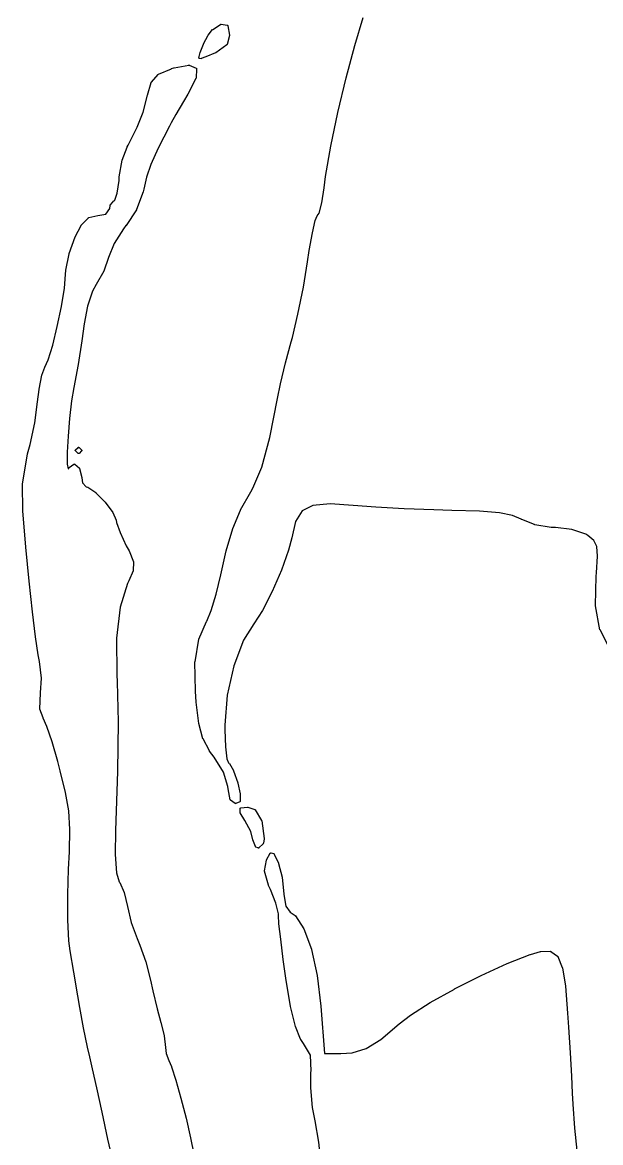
# Model space of a CAD drawing. Extents: x 42 to 258, y -102 to -28.
# Drawn here: x 100.46 to 104.18, y -57.24 to -50.03 of the extents above; entities that cross this region are included whole.
import ezdxf

# ---------------------------------------------------------------- set-up
doc = ezdxf.new("R2010")
doc.units = 0
doc.header["$MEASUREMENT"] = 0
doc.layers.add('BLACK', color=7, linetype='CONTINUOUS')

msp = doc.modelspace()

# ---------------------------------------------------------------- linework, layer by layer
at = {"layer": 'Black'}
for p, q in [((101.687, -50.0735), (101.737, -50.0408)), ((101.737, -50.0408), (101.738, -50.0404)), ((101.737, -50.0408), (101.737, -50.0408)), ((101.737, -50.0408), (101.737, -50.0408)), ((101.738, -50.0404), (101.739, -50.0401)), ((101.739, -50.0401), (101.739, -50.0401)), ((101.739, -50.0401), (101.739, -50.0401)), ((101.739, -50.0401), (101.74, -50.0401)), ((101.74, -50.0401), (101.741, -50.04)), ((101.741, -50.04), (101.741, -50.04)), ((101.741, -50.04), (101.779, -50.0453)), ((101.741, -50.04), (101.741, -50.04)), ((101.779, -50.0453), (101.78, -50.0455)), ((101.78, -50.0455), (101.78, -50.0455)), ((101.78, -50.0455), (101.781, -50.0457)), ((101.781, -50.0457), (101.781, -50.0458)), ((101.781, -50.0458), (101.781, -50.0461)), ((101.781, -50.0461), (101.782, -50.0464)), ((101.782, -50.0464), (101.782, -50.0467)), ((101.782, -50.0467), (101.782, -50.0469)), ((101.782, -50.0469), (101.783, -50.0473)), ((101.783, -50.0473), (101.783, -50.0477)), ((101.783, -50.0477), (101.783, -50.048)), ((101.783, -50.048), (101.783, -50.0484)), ((101.783, -50.0484), (101.783, -50.0488)), ((101.783, -50.0488), (101.784, -50.0493)), ((101.784, -50.0493), (101.795, -50.1103)), ((102.601, -50.1762), (102.656, -49.996)), ((101.628, -50.1668), (101.657, -50.1111)), ((101.657, -50.1111), (101.658, -50.1108)), ((101.658, -50.1104), (101.686, -50.0746)), ((101.658, -50.1108), (101.658, -50.1104)), ((101.686, -50.0741), (101.687, -50.0735)), ((101.686, -50.0746), (101.686, -50.0741)), ((101.795, -50.1126), (101.779, -50.1704)), ((101.795, -50.1103), (101.795, -50.1106)), ((101.795, -50.1106), (101.795, -50.1109)), ((101.795, -50.1109), (101.795, -50.1115)), ((101.795, -50.1115), (101.795, -50.112)), ((101.795, -50.112), (101.795, -50.1123)), ((101.795, -50.1123), (101.795, -50.1126)), ((101.605, -50.2218), (101.627, -50.1672)), ((101.627, -50.1672), (101.628, -50.167)), ((101.628, -50.167), (101.628, -50.1668)), ((101.777, -50.1731), (101.706, -50.2231)), ((101.778, -50.172), (101.777, -50.1726)), ((101.777, -50.1726), (101.777, -50.1731)), ((101.779, -50.1704), (101.778, -50.1711)), ((101.778, -50.1711), (101.778, -50.1719)), ((101.778, -50.1719), (101.778, -50.172)), ((101.778, -50.172), (101.778, -50.172)), ((102.545, -50.3857), (102.601, -50.1763)), ((102.601, -50.1763), (102.601, -50.1762)), ((102.601, -50.1763), (102.601, -50.1763)), ((101.598, -50.2555), (101.605, -50.2228)), ((101.598, -50.2563), (101.598, -50.2555)), ((101.598, -50.2571), (101.598, -50.2563)), ((101.598, -50.2572), (101.598, -50.2571)), ((101.598, -50.2573), (101.598, -50.2572)), ((101.598, -50.258), (101.598, -50.2573)), ((101.599, -50.2588), (101.598, -50.258)), ((101.599, -50.2589), (101.599, -50.2588)), ((101.599, -50.2588), (101.599, -50.2588)), ((101.599, -50.2595), (101.599, -50.2589)), ((101.6, -50.2602), (101.599, -50.2595)), ((101.6, -50.2603), (101.6, -50.2602)), ((101.6, -50.2602), (101.6, -50.2602)), ((101.6, -50.2607), (101.6, -50.2603)), ((101.601, -50.2611), (101.6, -50.2607)), ((101.601, -50.2612), (101.601, -50.2611)), ((101.601, -50.2611), (101.601, -50.2611)), ((101.602, -50.2613), (101.601, -50.2612)), ((101.603, -50.2615), (101.602, -50.2613)), ((101.611, -50.2619), (101.603, -50.2615)), ((101.605, -50.2223), (101.605, -50.2218)), ((101.605, -50.2228), (101.605, -50.2223)), ((101.612, -50.2617), (101.611, -50.2619)), ((101.611, -50.2619), (101.611, -50.2618)), ((101.611, -50.2618), (101.611, -50.2619)), ((101.613, -50.2615), (101.612, -50.2616)), ((101.612, -50.2616), (101.612, -50.2617)), ((101.642, -50.2488), (101.613, -50.2615)), ((101.613, -50.2615), (101.613, -50.2615)), ((101.705, -50.2236), (101.642, -50.2488)), ((101.706, -50.2233), (101.705, -50.2236)), ((101.706, -50.2231), (101.706, -50.2233)), ((101.337, -50.3617), (101.421, -50.3262)), ((101.421, -50.326), (101.437, -50.321)), ((101.421, -50.3261), (101.421, -50.326)), ((101.421, -50.3262), (101.421, -50.3261)), ((101.437, -50.321), (101.438, -50.3209)), ((101.437, -50.321), (101.437, -50.321)), ((101.438, -50.3209), (101.532, -50.3025)), ((101.532, -50.3025), (101.533, -50.3025)), ((101.533, -50.3025), (101.533, -50.3024)), ((101.533, -50.3024), (101.534, -50.3025)), ((101.534, -50.3025), (101.534, -50.3025)), ((101.534, -50.3025), (101.534, -50.3027)), ((101.534, -50.3027), (101.535, -50.3028)), ((101.535, -50.3028), (101.58, -50.3223)), ((101.583, -50.3272), (101.579, -50.3865)), ((101.58, -50.3223), (101.58, -50.3226)), ((101.58, -50.3226), (101.58, -50.3227)), ((101.58, -50.3227), (101.581, -50.323)), ((101.581, -50.323), (101.581, -50.3233)), ((101.581, -50.3233), (101.581, -50.3236)), ((101.581, -50.3236), (101.582, -50.3239)), ((101.582, -50.3239), (101.582, -50.3243)), ((101.582, -50.3243), (101.582, -50.3247)), ((101.582, -50.3247), (101.582, -50.3251)), ((101.582, -50.3251), (101.582, -50.3255)), ((101.582, -50.3255), (101.582, -50.3259)), ((101.582, -50.3259), (101.583, -50.3263)), ((101.583, -50.3263), (101.583, -50.3268)), ((101.583, -50.3268), (101.583, -50.3272)), ((101.266, -50.497), (101.291, -50.4153)), ((101.291, -50.4138), (101.292, -50.4136)), ((101.291, -50.4144), (101.291, -50.4138)), ((101.291, -50.4149), (101.291, -50.4144)), ((101.291, -50.4151), (101.291, -50.4149)), ((101.291, -50.4153), (101.291, -50.4151)), ((101.292, -50.4135), (101.335, -50.3631)), ((101.292, -50.4136), (101.292, -50.4135)), ((101.335, -50.3629), (101.336, -50.3627)), ((101.335, -50.3631), (101.335, -50.3629)), ((101.336, -50.3624), (101.337, -50.362)), ((101.336, -50.3627), (101.336, -50.3624)), ((101.337, -50.3619), (101.337, -50.3617)), ((101.337, -50.362), (101.337, -50.3619)), ((101.578, -50.3885), (101.527, -50.4895)), ((101.579, -50.3868), (101.578, -50.3875)), ((101.578, -50.3875), (101.578, -50.3882)), ((101.578, -50.3882), (101.578, -50.3883)), ((101.578, -50.3883), (101.578, -50.3885)), ((101.579, -50.3865), (101.579, -50.3867)), ((101.579, -50.3867), (101.579, -50.3868)), ((102.492, -50.6074), (102.545, -50.3858)), ((102.545, -50.3858), (102.545, -50.3857)), ((102.545, -50.3857), (102.545, -50.3857)), ((101.239, -50.606), (101.266, -50.4972)), ((101.266, -50.4971), (101.266, -50.497)), ((101.266, -50.4972), (101.266, -50.4971)), ((101.527, -50.4899), (101.498, -50.5374)), ((101.527, -50.4895), (101.527, -50.4897)), ((101.527, -50.4897), (101.527, -50.4899)), ((101.498, -50.5374), (101.448, -50.6213)), ((101.498, -50.5374), (101.498, -50.5374)), ((101.201, -50.7028), (101.239, -50.606)), ((101.448, -50.6213), (101.418, -50.6754)), ((102.447, -50.8247), (102.492, -50.6076)), ((102.492, -50.6075), (102.492, -50.6074)), ((102.492, -50.6076), (102.492, -50.6075)), ((101.142, -50.819), (101.201, -50.7028)), ((101.408, -50.6953), (101.335, -50.8375)), ((101.418, -50.6754), (101.408, -50.6953)), ((101.104, -50.9152), (101.135, -50.8308)), ((101.135, -50.8301), (101.142, -50.819)), ((101.135, -50.8305), (101.135, -50.8301)), ((101.135, -50.8308), (101.135, -50.8305)), ((101.335, -50.8375), (101.288, -50.9422)), ((102.413, -51.0208), (102.447, -50.8249)), ((102.447, -50.8248), (102.447, -50.8247)), ((102.447, -50.8249), (102.447, -50.8248)), ((101.084, -51.0229), (101.104, -50.916)), ((101.104, -50.9156), (101.104, -50.9152)), ((101.104, -50.916), (101.104, -50.9156)), ((101.288, -50.9422), (101.259, -51.0253)), ((101.072, -51.1279), (101.083, -51.0463)), ((101.083, -51.0463), (101.084, -51.0234)), ((101.084, -51.0232), (101.084, -51.0229)), ((101.084, -51.0234), (101.084, -51.0232)), ((101.259, -51.0253), (101.242, -51.1027)), ((102.403, -51.0929), (102.413, -51.0209)), ((102.413, -51.0209), (102.413, -51.0208)), ((102.413, -51.0209), (102.413, -51.0209)), ((101.057, -51.1732), (101.072, -51.1279)), ((101.239, -51.12), (101.196, -51.2335)), ((101.242, -51.1027), (101.239, -51.1192)), ((101.239, -51.1192), (101.239, -51.1196)), ((101.239, -51.1196), (101.239, -51.12)), ((102.388, -51.1906), (102.403, -51.0929)), ((101.024, -51.2267), (101.026, -51.2062)), ((101.026, -51.2062), (101.027, -51.2056)), ((101.027, -51.204), (101.028, -51.2035)), ((101.027, -51.2045), (101.027, -51.204)), ((101.027, -51.2048), (101.027, -51.2045)), ((101.027, -51.205), (101.027, -51.2048)), ((101.027, -51.2056), (101.027, -51.205)), ((101.028, -51.2035), (101.05, -51.1777)), ((101.05, -51.1777), (101.051, -51.1773)), ((101.051, -51.1768), (101.057, -51.1732)), ((101.051, -51.1773), (101.051, -51.1768)), ((102.372, -51.2559), (102.388, -51.1906)), ((100.84, -51.3346), (100.886, -51.2858)), ((100.886, -51.2855), (100.887, -51.2851)), ((100.886, -51.2858), (100.886, -51.2855)), ((100.887, -51.2848), (100.888, -51.2846)), ((100.887, -51.285), (100.887, -51.2848)), ((100.887, -51.2851), (100.887, -51.285)), ((100.888, -51.2844), (100.946, -51.2714)), ((100.888, -51.2846), (100.888, -51.2844)), ((100.946, -51.2714), (100.947, -51.2714)), ((100.947, -51.2713), (100.998, -51.2623)), ((100.947, -51.2714), (100.947, -51.2713)), ((100.998, -51.2623), (101.024, -51.2267)), ((101.195, -51.2345), (101.129, -51.3365)), ((101.196, -51.2335), (101.195, -51.234)), ((101.195, -51.234), (101.195, -51.2345)), ((102.346, -51.3034), (102.36, -51.2741)), ((102.36, -51.2736), (102.372, -51.2559)), ((102.36, -51.2739), (102.36, -51.2736)), ((102.36, -51.2741), (102.36, -51.2739)), ((100.801, -51.4089), (100.839, -51.3357)), ((100.839, -51.3351), (100.84, -51.3346)), ((100.839, -51.3357), (100.839, -51.3351)), ((101.111, -51.3576), (101.051, -51.4527)), ((101.128, -51.3369), (101.111, -51.3576)), ((101.129, -51.3365), (101.128, -51.3367)), ((101.128, -51.3367), (101.128, -51.3369)), ((102.328, -51.3827), (102.346, -51.3043)), ((102.346, -51.3038), (102.346, -51.3034)), ((102.346, -51.3043), (102.346, -51.3038)), ((100.762, -51.5172), (100.801, -51.4095)), ((100.801, -51.4092), (100.801, -51.4089)), ((100.801, -51.4095), (100.801, -51.4092)), ((102.307, -51.4968), (102.328, -51.383)), ((102.328, -51.3829), (102.328, -51.3827)), ((102.328, -51.383), (102.328, -51.3829)), ((101.051, -51.4527), (101.015, -51.5418)), ((102.297, -51.5691), (102.307, -51.4969)), ((102.307, -51.4969), (102.307, -51.4968)), ((102.307, -51.4969), (102.307, -51.4969)), ((100.74, -51.623), (100.762, -51.5179)), ((100.762, -51.5176), (100.762, -51.5172)), ((100.762, -51.5179), (100.762, -51.5176)), ((101.015, -51.5418), (100.985, -51.6301)), ((102.27, -51.7339), (102.297, -51.5691)), ((102.297, -51.5691), (102.297, -51.5691)), ((100.731, -51.7389), (100.738, -51.6506)), ((100.738, -51.6506), (100.74, -51.6237)), ((100.74, -51.6233), (100.74, -51.623)), ((100.74, -51.6237), (100.74, -51.6233)), ((100.985, -51.631), (100.936, -51.7169)), ((100.985, -51.6301), (100.985, -51.6305)), ((100.985, -51.6305), (100.985, -51.631)), ((100.936, -51.7169), (100.912, -51.758)), ((100.936, -51.7169), (100.936, -51.7169)), ((100.712, -51.8569), (100.731, -51.7389)), ((100.912, -51.758), (100.88, -51.8554)), ((102.235, -51.907), (102.27, -51.7339)), ((100.685, -51.986), (100.712, -51.8569)), ((100.88, -51.8554), (100.858, -51.9692)), ((102.2, -52.0566), (102.235, -51.907)), ((100.656, -52.1071), (100.685, -51.986)), ((100.858, -51.9692), (100.844, -52.0784)), ((100.844, -52.0786), (100.82, -52.2319)), ((100.844, -52.0784), (100.844, -52.0785)), ((100.844, -52.0785), (100.844, -52.0786)), ((102.155, -52.2203), (102.192, -52.0846)), ((102.192, -52.0845), (102.2, -52.0566)), ((102.192, -52.0846), (102.192, -52.0845)), ((102.192, -52.0846), (102.192, -52.0846)), ((100.627, -52.2013), (100.656, -52.1071)), ((100.605, -52.2483), (100.627, -52.2013)), ((102.123, -52.3548), (102.155, -52.2204)), ((102.155, -52.2204), (102.155, -52.2203)), ((102.155, -52.2203), (102.155, -52.2203)), ((100.568, -52.3911), (100.586, -52.2999)), ((100.586, -52.2991), (100.605, -52.2486)), ((100.586, -52.2995), (100.586, -52.2991)), ((100.586, -52.2999), (100.586, -52.2995)), ((100.605, -52.2484), (100.605, -52.2483)), ((100.605, -52.2486), (100.605, -52.2484)), ((100.819, -52.232), (100.793, -52.3791)), ((100.82, -52.2319), (100.819, -52.2319)), ((100.819, -52.2319), (100.819, -52.232)), ((102.104, -52.45), (102.123, -52.355)), ((102.123, -52.3549), (102.123, -52.3548)), ((102.123, -52.355), (102.123, -52.3549)), ((100.558, -52.4719), (100.568, -52.3915)), ((100.568, -52.3913), (100.568, -52.3911)), ((100.568, -52.3915), (100.568, -52.3913)), ((100.793, -52.3791), (100.778, -52.4648)), ((100.54, -52.6078), (100.558, -52.4719)), ((100.778, -52.4648), (100.765, -52.5783)), ((102.055, -52.7007), (102.104, -52.45)), ((102.104, -52.45), (102.104, -52.45)), ((102.104, -52.45), (102.104, -52.45)), ((100.765, -52.5783), (100.755, -52.6927)), ((100.511, -52.7464), (100.54, -52.6078)), ((100.755, -52.6927), (100.75, -52.7952)), ((102.002, -52.8919), (102.055, -52.7007)), ((100.494, -52.807), (100.511, -52.7464)), ((100.75, -52.7952), (100.75, -52.8725)), ((100.801, -52.7831), (100.802, -52.7827)), ((100.801, -52.7835), (100.801, -52.7831)), ((100.801, -52.7839), (100.801, -52.7835)), ((100.801, -52.7844), (100.801, -52.7839)), ((100.801, -52.7848), (100.801, -52.7844)), ((100.801, -52.7852), (100.801, -52.7848)), ((100.801, -52.7857), (100.801, -52.7852)), ((100.802, -52.7861), (100.801, -52.7857)), ((100.802, -52.7812), (100.803, -52.7808)), ((100.802, -52.7815), (100.802, -52.7812)), ((100.802, -52.7819), (100.802, -52.7815)), ((100.802, -52.7823), (100.802, -52.7819)), ((100.802, -52.7827), (100.802, -52.7823)), ((100.802, -52.7865), (100.802, -52.7861)), ((100.802, -52.7868), (100.802, -52.7865)), ((100.802, -52.7872), (100.802, -52.7868)), ((100.802, -52.7876), (100.802, -52.7872)), ((100.803, -52.7879), (100.802, -52.7876)), ((100.803, -52.7808), (100.819, -52.765)), ((100.819, -52.8038), (100.803, -52.7879)), ((100.819, -52.7644), (100.82, -52.7642)), ((100.819, -52.7647), (100.819, -52.7644)), ((100.819, -52.765), (100.819, -52.7647)), ((100.819, -52.804), (100.819, -52.8038)), ((100.819, -52.8043), (100.819, -52.804)), ((100.82, -52.8045), (100.819, -52.8043)), ((100.82, -52.7639), (100.821, -52.7637)), ((100.82, -52.764), (100.82, -52.7639)), ((100.82, -52.7642), (100.82, -52.764)), ((100.82, -52.8048), (100.82, -52.8045)), ((100.82, -52.8049), (100.82, -52.8048)), ((100.821, -52.8051), (100.82, -52.8049)), ((100.821, -52.7636), (100.822, -52.7635)), ((100.821, -52.7637), (100.821, -52.7636)), ((100.822, -52.8052), (100.821, -52.8051)), ((100.821, -52.8051), (100.821, -52.8051)), ((100.822, -52.7635), (100.822, -52.7636)), ((100.822, -52.7636), (100.823, -52.7635)), ((100.823, -52.8052), (100.822, -52.8052)), ((100.822, -52.8052), (100.822, -52.8052)), ((100.823, -52.7635), (100.823, -52.7636)), ((100.823, -52.7636), (100.823, -52.7637)), ((100.823, -52.7637), (100.824, -52.7639)), ((100.824, -52.8049), (100.823, -52.8051)), ((100.823, -52.8051), (100.823, -52.8051)), ((100.823, -52.8051), (100.823, -52.8052)), ((100.824, -52.7639), (100.824, -52.764)), ((100.824, -52.764), (100.825, -52.7642)), ((100.825, -52.8045), (100.824, -52.8048)), ((100.824, -52.8048), (100.824, -52.8049)), ((100.825, -52.7642), (100.825, -52.7644)), ((100.825, -52.7644), (100.825, -52.7647)), ((100.825, -52.7647), (100.826, -52.765)), ((100.826, -52.8038), (100.825, -52.804)), ((100.825, -52.804), (100.825, -52.8043)), ((100.825, -52.8043), (100.825, -52.8045)), ((100.826, -52.765), (100.842, -52.7808)), ((100.842, -52.7879), (100.826, -52.8038)), ((100.842, -52.7808), (100.842, -52.7812)), ((100.842, -52.7812), (100.842, -52.7815)), ((100.842, -52.7815), (100.842, -52.7819)), ((100.842, -52.7819), (100.843, -52.7823)), ((100.843, -52.7865), (100.842, -52.7868)), ((100.842, -52.7868), (100.842, -52.7872)), ((100.842, -52.7872), (100.842, -52.7876)), ((100.842, -52.7876), (100.842, -52.7879)), ((100.843, -52.7823), (100.843, -52.7827)), ((100.843, -52.7827), (100.843, -52.7831)), ((100.843, -52.7831), (100.843, -52.7835)), ((100.843, -52.7835), (100.843, -52.7839)), ((100.843, -52.7839), (100.843, -52.7844)), ((100.843, -52.7844), (100.843, -52.7848)), ((100.843, -52.7848), (100.843, -52.7852)), ((100.843, -52.7852), (100.843, -52.7857)), ((100.843, -52.7857), (100.843, -52.7861)), ((100.843, -52.7861), (100.843, -52.7865)), ((100.461, -53.0009), (100.494, -52.8075)), ((100.494, -52.8072), (100.494, -52.807)), ((100.494, -52.8075), (100.494, -52.8072)), ((100.75, -52.8725), (100.755, -52.9039)), ((100.763, -52.895), (100.792, -52.8729)), ((100.792, -52.8729), (100.793, -52.8726)), ((100.793, -52.8721), (100.794, -52.872)), ((100.793, -52.8722), (100.793, -52.8721)), ((100.793, -52.8726), (100.793, -52.8722)), ((100.793, -52.8722), (100.793, -52.8722)), ((100.794, -52.872), (100.795, -52.8719)), ((100.795, -52.8719), (100.795, -52.8719)), ((100.795, -52.8719), (100.795, -52.8719)), ((100.795, -52.8719), (100.796, -52.8721)), ((100.796, -52.8721), (100.797, -52.8722)), ((100.797, -52.8722), (100.797, -52.8723)), ((100.797, -52.8723), (100.797, -52.8723)), ((100.797, -52.8723), (100.797, -52.8727)), ((100.797, -52.8727), (100.798, -52.8731)), ((100.798, -52.8731), (100.828, -52.898)), ((100.755, -52.9039), (100.76, -52.9001)), ((100.76, -52.9001), (100.761, -52.897)), ((100.761, -52.8963), (100.762, -52.8959)), ((100.761, -52.8967), (100.761, -52.8963)), ((100.761, -52.897), (100.761, -52.8967)), ((100.762, -52.8953), (100.763, -52.895)), ((100.762, -52.8956), (100.762, -52.8953)), ((100.762, -52.8959), (100.762, -52.8956)), ((100.828, -52.898), (100.828, -52.8985)), ((100.828, -52.8985), (100.829, -52.8991)), ((100.829, -52.8991), (100.829, -52.8992)), ((100.829, -52.8992), (100.829, -52.8993)), ((100.829, -52.8993), (100.829, -52.9)), ((100.829, -52.9), (100.829, -52.9007)), ((100.829, -52.9007), (100.843, -52.9598)), ((101.944, -53.0283), (102.002, -52.8919)), ((100.461, -53.0014), (100.461, -53.0009)), ((100.461, -53.0019), (100.461, -53.0014)), ((100.463, -53.1735), (100.461, -53.0019)), ((100.843, -52.9598), (100.843, -52.9599)), ((100.843, -52.9599), (100.843, -52.9601)), ((100.843, -52.9601), (100.848, -52.9937)), ((100.848, -52.9937), (100.871, -53.018)), ((100.871, -53.018), (100.881, -53.0202)), ((100.881, -53.0202), (100.881, -53.0202)), ((100.881, -53.0202), (100.881, -53.0202)), ((100.881, -53.0202), (100.881, -53.0205)), ((100.881, -53.0205), (100.882, -53.0208)), ((100.882, -53.0208), (100.882, -53.0209)), ((100.882, -53.0209), (100.882, -53.0209)), ((100.882, -53.0209), (100.933, -53.0565)), ((100.933, -53.0565), (100.933, -53.0568)), ((100.933, -53.0568), (100.933, -53.0571)), ((100.933, -53.0571), (100.993, -53.1182)), ((101.865, -53.1678), (101.931, -53.0511)), ((101.931, -53.0511), (101.944, -53.0283)), ((101.931, -53.0511), (101.931, -53.0511)), ((101.931, -53.0511), (101.931, -53.0511)), ((100.993, -53.1182), (100.993, -53.1184)), ((100.993, -53.1184), (100.994, -53.1186)), ((100.994, -53.1186), (101.043, -53.184)), ((102.331, -53.139), (102.262, -53.1743)), ((102.442, -53.1294), (102.331, -53.139)), ((102.591, -53.1389), (102.442, -53.1294)), ((102.737, -53.1502), (102.591, -53.1389)), ((102.737, -53.1503), (102.737, -53.1502)), ((102.737, -53.1502), (102.737, -53.1502)), ((102.919, -53.1604), (102.737, -53.1503)), ((103.11, -53.168), (102.919, -53.1604)), ((102.919, -53.1604), (102.919, -53.1604)), ((102.919, -53.1604), (102.919, -53.1604)), ((100.463, -53.1737), (100.463, -53.1735)), ((100.463, -53.1739), (100.463, -53.1737)), ((100.483, -53.4068), (100.463, -53.1739)), ((101.043, -53.184), (101.044, -53.1846)), ((101.044, -53.1846), (101.044, -53.1851)), ((101.044, -53.1851), (101.065, -53.2335)), ((101.065, -53.2335), (101.065, -53.2341)), ((101.065, -53.2341), (101.065, -53.2347)), ((101.065, -53.2347), (101.067, -53.2487)), ((101.815, -53.2877), (101.865, -53.1683)), ((101.865, -53.168), (101.865, -53.1678)), ((101.865, -53.1683), (101.865, -53.168)), ((102.262, -53.1743), (102.22, -53.2413)), ((103.226, -53.171), (103.11, -53.168)), ((103.11, -53.168), (103.11, -53.168)), ((103.11, -53.168), (103.11, -53.168)), ((103.405, -53.1767), (103.226, -53.171)), ((103.532, -53.1871), (103.405, -53.1767)), ((103.617, -53.2036), (103.532, -53.1871)), ((103.673, -53.2276), (103.617, -53.2036)), ((103.675, -53.2288), (103.673, -53.2276)), ((103.675, -53.229), (103.675, -53.2288)), ((103.676, -53.2293), (103.675, -53.229)), ((103.759, -53.2625), (103.676, -53.2293)), ((101.067, -53.2487), (101.09, -53.3131)), ((101.773, -53.4317), (101.815, -53.2882)), ((101.815, -53.288), (101.815, -53.2877)), ((101.815, -53.2882), (101.815, -53.288)), ((102.22, -53.2413), (102.195, -53.3478)), ((103.759, -53.2627), (103.759, -53.2625)), ((103.76, -53.2628), (103.759, -53.2627)), ((103.866, -53.2805), (103.76, -53.2628)), ((103.867, -53.2805), (103.866, -53.2805)), ((103.867, -53.2806), (103.867, -53.2805)), ((103.893, -53.2815), (103.867, -53.2806)), ((103.999, -53.2937), (103.893, -53.2815)), ((104.088, -53.324), (103.999, -53.2937)), ((101.09, -53.3131), (101.13, -53.398)), ((102.195, -53.3479), (102.175, -53.4271)), ((102.195, -53.3478), (102.195, -53.3478)), ((102.195, -53.3478), (102.195, -53.3479)), ((104.102, -53.3329), (104.088, -53.324)), ((104.141, -53.3648), (104.102, -53.3329)), ((104.16, -53.4027), (104.141, -53.3648)), ((100.504, -53.6268), (100.483, -53.4068)), ((100.483, -53.4068), (100.483, -53.4068)), ((100.483, -53.4068), (100.483, -53.4068)), ((101.13, -53.398), (101.148, -53.4318)), ((101.148, -53.4318), (101.148, -53.432)), ((101.148, -53.432), (101.148, -53.4322)), ((101.148, -53.4322), (101.176, -53.502)), ((101.739, -53.5856), (101.773, -53.432)), ((101.773, -53.4319), (101.773, -53.4317)), ((101.773, -53.432), (101.773, -53.4319)), ((102.175, -53.4276), (102.129, -53.5552)), ((102.175, -53.4271), (102.175, -53.4274)), ((102.175, -53.4274), (102.175, -53.4276)), ((104.165, -53.4658), (104.16, -53.4027)), ((101.176, -53.504), (101.175, -53.5573)), ((101.176, -53.502), (101.176, -53.5021)), ((101.176, -53.5021), (101.176, -53.5023)), ((101.176, -53.5023), (101.176, -53.503)), ((101.176, -53.503), (101.176, -53.5037)), ((101.176, -53.5037), (101.176, -53.5038)), ((101.176, -53.5038), (101.176, -53.504)), ((104.157, -53.5723), (104.165, -53.4658)), ((101.175, -53.5592), (101.146, -53.6245)), ((101.175, -53.5573), (101.175, -53.5574)), ((101.175, -53.5574), (101.175, -53.5575)), ((101.175, -53.5575), (101.175, -53.5583)), ((101.175, -53.5583), (101.175, -53.559)), ((101.175, -53.559), (101.175, -53.5591)), ((101.175, -53.5591), (101.175, -53.5592)), ((101.709, -53.7095), (101.739, -53.5856)), ((102.129, -53.5555), (102.07, -53.6924)), ((102.129, -53.5552), (102.129, -53.5553)), ((102.129, -53.5553), (102.129, -53.5555)), ((104.152, -53.7837), (104.155, -53.5944)), ((104.155, -53.594), (104.157, -53.5723)), ((104.155, -53.5942), (104.155, -53.594)), ((104.155, -53.5944), (104.155, -53.5942)), ((100.504, -53.6269), (100.504, -53.6268)), ((100.525, -53.8231), (100.504, -53.6269)), ((100.504, -53.6269), (100.504, -53.6269)), ((101.138, -53.6414), (101.091, -53.7947)), ((101.146, -53.6247), (101.138, -53.6414)), ((101.146, -53.6245), (101.146, -53.6246)), ((101.146, -53.6246), (101.146, -53.6247)), ((101.676, -53.8165), (101.709, -53.7095)), ((102.07, -53.6927), (102.007, -53.8156)), ((102.07, -53.6924), (102.07, -53.6926)), ((102.07, -53.6926), (102.07, -53.6927)), ((101.091, -53.7947), (101.067, -53.9943)), ((101.648, -53.8842), (101.676, -53.8165)), ((102.007, -53.8161), (101.951, -53.9014)), ((102.007, -53.8156), (102.007, -53.8158)), ((102.007, -53.8158), (102.007, -53.8161)), ((104.152, -53.7842), (104.152, -53.7837)), ((104.152, -53.7847), (104.152, -53.7842)), ((104.18, -53.9394), (104.152, -53.7847)), ((100.525, -53.8232), (100.525, -53.8231)), ((100.525, -53.8231), (100.525, -53.8231)), ((100.545, -53.9846), (100.525, -53.8232)), ((101.596, -53.9995), (101.646, -53.8863)), ((101.646, -53.8863), (101.647, -53.886)), ((101.647, -53.8857), (101.648, -53.8842)), ((101.647, -53.886), (101.647, -53.8857)), ((101.951, -53.9014), (101.885, -54.0066)), ((104.18, -53.9401), (104.18, -53.9394)), ((104.181, -53.9408), (104.18, -53.9401)), ((104.237, -54.0502), (104.181, -53.9408)), ((100.545, -53.9847), (100.545, -53.9846)), ((100.545, -53.9848), (100.545, -53.9847)), ((100.563, -54.1005), (100.545, -53.9848)), ((101.067, -53.9943), (101.069, -54.2289)), ((101.573, -54.1454), (101.596, -54.0007)), ((101.596, -54.0001), (101.596, -53.9995)), ((101.596, -54.0007), (101.596, -54.0001)), ((101.885, -54.0066), (101.822, -54.171)), ((100.563, -54.1007), (100.563, -54.1005)), ((100.563, -54.1008), (100.563, -54.1007)), ((100.572, -54.1442), (100.563, -54.1008)), ((100.585, -54.251), (100.572, -54.1442)), ((101.572, -54.1462), (101.573, -54.1458)), ((101.575, -54.3342), (101.572, -54.1462)), ((101.573, -54.1458), (101.573, -54.1454)), ((101.822, -54.171), (101.779, -54.3605)), ((101.069, -54.2289), (101.071, -54.2746)), ((100.578, -54.3466), (100.585, -54.251)), ((101.071, -54.2746), (101.071, -54.2747)), ((101.071, -54.2747), (101.071, -54.2748)), ((101.071, -54.2748), (101.077, -54.5324)), ((100.573, -54.4481), (100.578, -54.3468)), ((100.578, -54.3467), (100.578, -54.3466)), ((100.578, -54.3468), (100.578, -54.3467)), ((101.575, -54.3344), (101.575, -54.3342)), ((101.575, -54.3346), (101.575, -54.3344)), ((101.58, -54.405), (101.575, -54.3346)), ((101.779, -54.3605), (101.764, -54.5546)), ((100.573, -54.4482), (100.573, -54.4481)), ((100.573, -54.4481), (100.573, -54.4481)), ((100.573, -54.449), (100.573, -54.4482)), ((100.574, -54.4498), (100.573, -54.449)), ((100.574, -54.4499), (100.574, -54.4498)), ((100.594, -54.5074), (100.574, -54.4499)), ((100.574, -54.4499), (100.574, -54.4499)), ((101.58, -54.4051), (101.58, -54.405)), ((101.58, -54.4052), (101.58, -54.4051)), ((101.598, -54.5434), (101.58, -54.4052)), ((100.594, -54.5076), (100.594, -54.5074)), ((100.594, -54.5078), (100.594, -54.5076)), ((100.618, -54.5627), (100.594, -54.5078)), ((101.077, -54.5326), (101.074, -54.852)), ((101.077, -54.5324), (101.077, -54.5325)), ((101.077, -54.5325), (101.077, -54.5326)), ((100.652, -54.6617), (100.618, -54.5627)), ((101.598, -54.5437), (101.598, -54.5434)), ((101.598, -54.5441), (101.598, -54.5437)), ((101.623, -54.641), (101.598, -54.5441)), ((101.764, -54.5546), (101.764, -54.5834)), ((101.764, -54.5834), (101.768, -54.6935)), ((100.689, -54.7875), (100.652, -54.6617)), ((101.624, -54.6415), (101.623, -54.641)), ((101.624, -54.642), (101.624, -54.6415)), ((101.665, -54.72), (101.624, -54.642)), ((101.665, -54.7203), (101.665, -54.72)), ((101.665, -54.7206), (101.665, -54.7203)), ((101.695, -54.7604), (101.665, -54.7206)), ((101.768, -54.6935), (101.777, -54.7701)), ((100.705, -54.8472), (100.689, -54.7875)), ((101.755, -54.8569), (101.695, -54.7604)), ((101.777, -54.7701), (101.788, -54.7969)), ((101.788, -54.7969), (101.793, -54.7998)), ((101.793, -54.7998), (101.794, -54.8001)), ((101.794, -54.8001), (101.794, -54.8004)), ((101.794, -54.8004), (101.794, -54.8006)), ((101.794, -54.8006), (101.795, -54.8008)), ((101.795, -54.8008), (101.795, -54.8013)), ((101.795, -54.8013), (101.795, -54.8017)), ((101.795, -54.8017), (101.821, -54.8462)), ((100.739, -54.9883), (100.705, -54.8472)), ((101.074, -54.8521), (101.061, -55.2323)), ((101.074, -54.852), (101.074, -54.8521)), ((101.074, -54.8521), (101.074, -54.8521)), ((101.784, -54.9479), (101.755, -54.8569)), ((101.821, -54.8462), (101.821, -54.8467)), ((101.821, -54.8467), (101.821, -54.8471)), ((101.821, -54.8471), (101.848, -54.9259)), ((101.786, -54.964), (101.784, -54.9479)), ((101.786, -54.9643), (101.786, -54.964)), ((101.786, -54.9646), (101.786, -54.9643)), ((101.799, -55.0342), (101.786, -54.9646)), ((101.848, -54.9259), (101.848, -54.9261)), ((101.848, -54.9261), (101.848, -54.9264)), ((101.848, -54.9264), (101.864, -54.9967)), ((100.759, -55.1063), (100.739, -54.9883)), ((101.799, -55.0344), (101.799, -55.0342)), ((101.799, -55.0345), (101.799, -55.0344)), ((101.799, -55.0352), (101.799, -55.0345)), ((101.8, -55.0359), (101.799, -55.0352)), ((101.8, -55.036), (101.8, -55.0359)), ((101.8, -55.0361), (101.8, -55.036)), ((101.8, -55.0366), (101.8, -55.0361)), ((101.801, -55.0372), (101.8, -55.0366)), ((101.801, -55.0374), (101.801, -55.0372)), ((101.801, -55.0372), (101.801, -55.0372)), ((101.831, -55.0586), (101.801, -55.0374)), ((101.864, -55.0432), (101.863, -55.0439)), ((101.864, -54.9967), (101.864, -54.9974)), ((101.864, -54.9974), (101.864, -54.9979)), ((101.864, -54.9979), (101.864, -55.0428)), ((101.864, -55.0428), (101.864, -55.043)), ((101.864, -55.043), (101.864, -55.0432)), ((100.766, -55.2252), (100.759, -55.1063)), ((101.832, -55.059), (101.831, -55.0586)), ((101.831, -55.0586), (101.831, -55.0586)), ((101.831, -55.0586), (101.831, -55.0586)), ((101.832, -55.0593), (101.832, -55.059)), ((101.833, -55.0594), (101.832, -55.0593)), ((101.832, -55.0593), (101.832, -55.0593)), ((101.832, -55.0593), (101.832, -55.0593)), ((101.834, -55.0595), (101.833, -55.0594)), ((101.835, -55.0593), (101.834, -55.0595)), ((101.834, -55.0595), (101.834, -55.0595)), ((101.834, -55.0595), (101.834, -55.0595)), ((101.836, -55.059), (101.835, -55.0593)), ((101.861, -55.0473), (101.836, -55.059)), ((101.836, -55.059), (101.836, -55.059)), ((101.836, -55.059), (101.836, -55.059)), ((101.862, -55.0467), (101.861, -55.0471)), ((101.861, -55.0471), (101.861, -55.0472)), ((101.861, -55.0472), (101.861, -55.0473)), ((101.863, -55.0454), (101.862, -55.046)), ((101.862, -55.046), (101.862, -55.0462)), ((101.862, -55.0462), (101.862, -55.0463)), ((101.862, -55.0463), (101.862, -55.0467)), ((101.863, -55.0439), (101.863, -55.0446)), ((101.863, -55.0446), (101.863, -55.0447)), ((101.863, -55.0447), (101.863, -55.0449)), ((101.863, -55.0449), (101.863, -55.0454)), ((101.863, -55.0903), (101.864, -55.0896)), ((101.863, -55.0904), (101.863, -55.0903)), ((101.863, -55.0906), (101.863, -55.0904)), ((101.863, -55.1152), (101.863, -55.0906)), ((101.863, -55.1157), (101.863, -55.1152)), ((101.864, -55.088), (101.865, -55.0874)), ((101.864, -55.0886), (101.864, -55.088)), ((101.864, -55.0887), (101.864, -55.0886)), ((101.864, -55.0888), (101.864, -55.0887)), ((101.864, -55.0896), (101.864, -55.0888)), ((101.865, -55.0867), (101.866, -55.0863)), ((101.865, -55.0872), (101.865, -55.0867)), ((101.865, -55.0873), (101.865, -55.0872)), ((101.865, -55.0874), (101.865, -55.0873)), ((101.866, -55.0861), (101.867, -55.0859)), ((101.866, -55.0862), (101.866, -55.0861)), ((101.866, -55.0863), (101.866, -55.0862)), ((101.867, -55.0859), (101.868, -55.0857)), ((101.868, -55.0857), (101.91, -55.0813)), ((101.868, -55.0857), (101.868, -55.0857)), ((101.868, -55.0857), (101.868, -55.0857)), ((101.91, -55.0813), (101.91, -55.0813)), ((101.91, -55.0813), (101.91, -55.0813)), ((101.91, -55.0813), (101.911, -55.0814)), ((101.911, -55.0814), (101.911, -55.0814)), ((101.911, -55.0814), (101.912, -55.0815)), ((101.912, -55.0815), (101.912, -55.0815)), ((101.912, -55.0815), (101.957, -55.0975)), ((101.957, -55.0975), (101.957, -55.0979)), ((101.957, -55.0979), (101.958, -55.0983)), ((101.958, -55.0983), (101.958, -55.0984)), ((101.958, -55.0984), (101.958, -55.0984)), ((101.958, -55.0984), (101.959, -55.099)), ((101.959, -55.099), (101.959, -55.0996)), ((101.959, -55.0996), (102.001, -55.168)), ((101.863, -55.1162), (101.863, -55.1157)), ((101.863, -55.1165), (101.863, -55.1162)), ((101.863, -55.1169), (101.863, -55.1165)), ((101.864, -55.1173), (101.863, -55.1169)), ((101.864, -55.1178), (101.864, -55.1173)), ((101.894, -55.1669), (101.864, -55.1178)), ((101.931, -55.2396), (101.894, -55.1669)), ((102.001, -55.168), (102.001, -55.1681)), ((102.001, -55.1681), (102.001, -55.1682)), ((102.001, -55.1682), (102.001, -55.1689)), ((102.001, -55.1689), (102.002, -55.1696)), ((102.002, -55.1696), (102.002, -55.1697)), ((102.002, -55.1697), (102.002, -55.1699)), ((102.002, -55.1699), (102.017, -55.284)), ((100.764, -55.3689), (100.766, -55.2252)), ((101.061, -55.2323), (101.059, -55.3869)), ((101.944, -55.2927), (101.931, -55.2396)), ((101.945, -55.293), (101.944, -55.2927)), ((101.945, -55.2933), (101.945, -55.293)), ((101.961, -55.3363), (101.945, -55.2933)), ((102.011, -55.3176), (101.984, -55.3438)), ((102.012, -55.3171), (102.011, -55.3176)), ((102.013, -55.3148), (102.012, -55.3155)), ((102.012, -55.3155), (102.012, -55.3162)), ((102.012, -55.3162), (102.012, -55.3163)), ((102.012, -55.3163), (102.012, -55.3165)), ((102.012, -55.3165), (102.012, -55.3171)), ((102.017, -55.2855), (102.013, -55.3148)), ((102.017, -55.284), (102.017, -55.2847)), ((102.017, -55.2847), (102.017, -55.2855)), ((100.758, -55.4803), (100.764, -55.3689)), ((101.059, -55.3869), (101.067, -55.5043)), ((101.962, -55.3366), (101.961, -55.3363)), ((101.962, -55.3369), (101.962, -55.3366)), ((101.962, -55.3373), (101.962, -55.3369)), ((101.962, -55.3378), (101.962, -55.3373)), ((101.963, -55.338), (101.962, -55.3378)), ((101.963, -55.3382), (101.963, -55.338)), ((101.963, -55.3385), (101.963, -55.3382)), ((101.964, -55.3389), (101.963, -55.3385)), ((101.964, -55.339), (101.964, -55.3389)), ((101.964, -55.3391), (101.964, -55.339)), ((101.979, -55.3449), (101.964, -55.3391)), ((101.979, -55.345), (101.979, -55.3449)), ((101.98, -55.3451), (101.979, -55.345)), ((101.981, -55.3452), (101.98, -55.3451)), ((101.98, -55.3451), (101.98, -55.3451)), ((101.982, -55.3451), (101.981, -55.3452)), ((101.981, -55.3452), (101.981, -55.3452)), ((101.981, -55.3452), (101.981, -55.3452)), ((101.983, -55.345), (101.982, -55.3451)), ((101.984, -55.3444), (101.983, -55.3448)), ((101.983, -55.3448), (101.983, -55.3449)), ((101.983, -55.3449), (101.983, -55.345)), ((101.984, -55.3438), (101.984, -55.344)), ((101.984, -55.344), (101.984, -55.3441)), ((101.984, -55.3441), (101.984, -55.3444)), ((102.033, -55.4215), (102.056, -55.3791)), ((102.056, -55.3791), (102.057, -55.3785)), ((102.057, -55.3777), (102.058, -55.3773)), ((102.057, -55.3778), (102.057, -55.3777)), ((102.057, -55.3779), (102.057, -55.3778)), ((102.057, -55.3785), (102.057, -55.3779)), ((102.058, -55.3773), (102.058, -55.3769)), ((102.058, -55.3769), (102.059, -55.3769)), ((102.059, -55.3766), (102.06, -55.3764)), ((102.059, -55.3768), (102.059, -55.3766)), ((102.059, -55.3769), (102.059, -55.3768)), ((102.06, -55.3764), (102.06, -55.3765)), ((102.06, -55.3765), (102.06, -55.3764)), ((102.06, -55.3764), (102.061, -55.3765)), ((102.061, -55.3765), (102.062, -55.3766)), ((102.062, -55.3766), (102.08, -55.3812)), ((102.08, -55.3812), (102.08, -55.3814)), ((102.08, -55.3814), (102.081, -55.3816)), ((102.081, -55.3816), (102.081, -55.3818)), ((102.081, -55.3818), (102.081, -55.3819)), ((102.081, -55.3819), (102.082, -55.3823)), ((102.082, -55.3823), (102.082, -55.3826)), ((102.082, -55.3826), (102.082, -55.3829)), ((102.082, -55.3829), (102.083, -55.3832)), ((102.083, -55.3832), (102.083, -55.3836)), ((102.083, -55.3836), (102.083, -55.3841)), ((102.083, -55.3841), (102.109, -55.4435)), ((102.02, -55.4928), (102.033, -55.423)), ((102.033, -55.4223), (102.033, -55.4215)), ((102.033, -55.423), (102.033, -55.4223)), ((102.109, -55.4435), (102.109, -55.4439)), ((102.109, -55.4439), (102.109, -55.4442)), ((102.109, -55.4442), (102.133, -55.5336)), ((100.753, -55.6452), (100.758, -55.4804)), ((100.758, -55.4804), (100.758, -55.4803)), ((100.758, -55.4804), (100.758, -55.4804)), ((101.067, -55.5043), (101.085, -55.5632)), ((102.02, -55.4931), (102.02, -55.4928)), ((102.02, -55.4934), (102.02, -55.4931)), ((102.02, -55.4939), (102.02, -55.4934)), ((102.02, -55.4945), (102.02, -55.4939)), ((102.02, -55.4948), (102.02, -55.4945)), ((102.02, -55.4951), (102.02, -55.4948)), ((102.046, -55.5847), (102.02, -55.4951)), ((102.133, -55.5336), (102.133, -55.534)), ((102.133, -55.534), (102.134, -55.5344)), ((102.134, -55.5344), (102.145, -55.64)), ((101.085, -55.5632), (101.087, -55.5658)), ((101.087, -55.5658), (101.088, -55.5663)), ((101.088, -55.5663), (101.088, -55.5668)), ((101.088, -55.5668), (101.117, -55.6315)), ((102.046, -55.585), (102.046, -55.5847)), ((102.046, -55.5854), (102.046, -55.585)), ((102.058, -55.612), (102.046, -55.5854)), ((102.093, -55.6993), (102.058, -55.612)), ((100.753, -55.6453), (100.753, -55.6452)), ((100.753, -55.6454), (100.753, -55.6453)), ((100.754, -55.807), (100.753, -55.6454)), ((101.117, -55.6315), (101.117, -55.6319)), ((101.117, -55.6319), (101.117, -55.6324)), ((101.117, -55.6324), (101.137, -55.7211)), ((102.145, -55.64), (102.145, -55.6403)), ((102.145, -55.6403), (102.145, -55.6405)), ((102.145, -55.6405), (102.145, -55.6447)), ((102.145, -55.6447), (102.157, -55.7201)), ((101.137, -55.7211), (101.161, -55.8258)), ((102.11, -55.769), (102.093, -55.6993)), ((102.157, -55.7201), (102.186, -55.759)), ((102.186, -55.759), (102.217, -55.7803)), ((100.754, -55.8072), (100.754, -55.807)), ((100.754, -55.8073), (100.754, -55.8072)), ((100.761, -55.9432), (100.754, -55.8073)), ((101.161, -55.8258), (101.199, -55.9267)), ((102.11, -55.7805), (102.11, -55.769)), ((102.11, -55.7806), (102.11, -55.7805)), ((102.113, -55.832), (102.11, -55.7806)), ((102.11, -55.7806), (102.11, -55.7806)), ((102.113, -55.8321), (102.113, -55.832)), ((102.113, -55.8323), (102.113, -55.8321)), ((102.124, -55.9312), (102.113, -55.8323)), ((102.217, -55.7803), (102.218, -55.7803)), ((102.218, -55.7803), (102.218, -55.7804)), ((102.218, -55.7804), (102.218, -55.7809)), ((102.218, -55.7809), (102.219, -55.7815)), ((102.219, -55.7815), (102.219, -55.7816)), ((102.219, -55.7816), (102.219, -55.7816)), ((102.219, -55.7816), (102.274, -55.865)), ((102.274, -55.865), (102.274, -55.8655)), ((102.274, -55.8655), (102.274, -55.866)), ((102.274, -55.866), (102.322, -55.9971)), ((100.761, -55.9433), (100.761, -55.9432)), ((100.761, -55.9435), (100.761, -55.9433)), ((100.769, -56.0072), (100.761, -55.9435)), ((101.199, -55.9267), (101.218, -55.9707)), ((101.218, -55.9707), (101.218, -55.9709)), ((101.218, -55.9709), (101.218, -55.9711)), ((101.218, -55.9711), (101.255, -56.0783)), ((102.124, -55.9313), (102.124, -55.9312)), ((102.124, -55.9312), (102.124, -55.9312)), ((102.141, -56.0625), (102.124, -55.9313)), ((100.769, -56.0073), (100.769, -56.0072)), ((100.769, -56.0074), (100.769, -56.0073)), ((100.792, -56.144), (100.769, -56.0074)), ((102.322, -55.9971), (102.322, -55.9975)), ((102.322, -55.9975), (102.322, -55.9978)), ((102.322, -55.9978), (102.359, -56.1666)), ((103.583, -56.0895), (103.731, -56.0314)), ((103.731, -56.0313), (103.732, -56.0312)), ((103.731, -56.0314), (103.731, -56.0313)), ((103.732, -56.0312), (103.797, -56.0121)), ((103.797, -56.0121), (103.798, -56.012)), ((103.798, -56.012), (103.799, -56.0119)), ((103.799, -56.0119), (103.861, -56.0102)), ((103.861, -56.0102), (103.862, -56.0103)), ((103.862, -56.0103), (103.862, -56.0104)), ((103.862, -56.0104), (103.862, -56.0104)), ((103.862, -56.0104), (103.863, -56.0104)), ((103.863, -56.0104), (103.863, -56.0108)), ((103.863, -56.0108), (103.864, -56.0111)), ((103.864, -56.0111), (103.907, -56.0417)), ((103.907, -56.0417), (103.907, -56.0421)), ((103.907, -56.0421), (103.908, -56.0425)), ((103.908, -56.0425), (103.908, -56.0427)), ((103.908, -56.0427), (103.908, -56.043)), ((103.908, -56.043), (103.908, -56.0435)), ((103.908, -56.0435), (103.909, -56.0439)), ((103.909, -56.0439), (103.937, -56.1147)), ((101.255, -56.0783), (101.255, -56.0785)), ((101.255, -56.0785), (101.255, -56.0786)), ((101.255, -56.0786), (101.286, -56.1962)), ((102.141, -56.0626), (102.141, -56.0625)), ((102.158, -56.1823), (102.141, -56.0626)), ((102.141, -56.0626), (102.141, -56.0626)), ((103.415, -56.1662), (103.582, -56.0896)), ((103.582, -56.0896), (103.583, -56.0896)), ((103.583, -56.0896), (103.583, -56.0895)), ((103.937, -56.1147), (103.937, -56.1152)), ((103.937, -56.1152), (103.938, -56.1158)), ((103.938, -56.1158), (103.957, -56.2345)), ((100.818, -56.2973), (100.792, -56.144)), ((100.792, -56.144), (100.792, -56.144)), ((101.286, -56.1962), (101.286, -56.1963)), ((101.286, -56.1963), (101.286, -56.1964)), ((101.286, -56.1964), (101.301, -56.2638)), ((102.158, -56.1824), (102.158, -56.1823)), ((102.188, -56.3657), (102.158, -56.1824)), ((102.158, -56.1824), (102.158, -56.1824)), ((102.359, -56.1666), (102.359, -56.1669)), ((102.359, -56.1669), (102.36, -56.1671)), ((102.36, -56.1671), (102.383, -56.3636)), ((103.244, -56.2529), (103.415, -56.1663)), ((103.415, -56.1663), (103.415, -56.1662)), ((103.415, -56.1663), (103.415, -56.1663)), ((101.301, -56.2638), (101.329, -56.3804)), ((103.087, -56.3409), (103.244, -56.253)), ((103.244, -56.253), (103.244, -56.2529)), ((103.244, -56.2529), (103.244, -56.2529)), ((103.957, -56.2345), (103.957, -56.2347)), ((103.957, -56.2347), (103.957, -56.2349)), ((103.957, -56.2349), (103.971, -56.4093)), ((100.831, -56.373), (100.818, -56.2973)), ((100.818, -56.2973), (100.818, -56.2973)), ((102.959, -56.4217), (103.087, -56.341)), ((103.087, -56.341), (103.087, -56.3409)), ((103.087, -56.341), (103.087, -56.341)), ((100.855, -56.5023), (100.831, -56.373)), ((100.831, -56.373), (100.831, -56.373)), ((100.831, -56.373), (100.831, -56.373)), ((101.329, -56.3804), (101.353, -56.4683)), ((102.188, -56.3659), (102.188, -56.3657)), ((102.188, -56.3661), (102.188, -56.3659)), ((102.219, -56.4943), (102.188, -56.3661)), ((102.383, -56.3636), (102.383, -56.3637)), ((102.383, -56.3637), (102.383, -56.3638)), ((102.383, -56.3638), (102.406, -56.6687)), ((103.971, -56.4093), (103.971, -56.4093)), ((103.971, -56.4093), (103.971, -56.4094)), ((103.971, -56.4094), (103.977, -56.499)), ((101.353, -56.4683), (101.353, -56.4684)), ((101.353, -56.4684), (101.353, -56.4685)), ((101.353, -56.4685), (101.373, -56.5533)), ((102.769, -56.5772), (102.887, -56.4772)), ((102.887, -56.4772), (102.888, -56.4771)), ((102.888, -56.477), (102.959, -56.422)), ((102.888, -56.4771), (102.888, -56.477)), ((102.959, -56.4219), (102.959, -56.4217)), ((102.959, -56.422), (102.959, -56.4219)), ((100.855, -56.5024), (100.855, -56.5023)), ((100.881, -56.6283), (100.855, -56.5024)), ((100.855, -56.5024), (100.855, -56.5024)), ((101.373, -56.5533), (101.374, -56.5536)), ((101.374, -56.5536), (101.374, -56.5538)), ((101.374, -56.5538), (101.383, -56.6304)), ((102.219, -56.4946), (102.219, -56.4943)), ((102.219, -56.495), (102.219, -56.4946)), ((102.252, -56.5764), (102.219, -56.495)), ((103.977, -56.499), (103.977, -56.499)), ((103.977, -56.499), (103.977, -56.499)), ((103.977, -56.499), (103.988, -56.664)), ((100.881, -56.6284), (100.881, -56.6283)), ((100.895, -56.6907), (100.881, -56.6284)), ((100.881, -56.6284), (100.881, -56.6284)), ((102.253, -56.5769), (102.252, -56.5764)), ((102.253, -56.5774), (102.253, -56.5769)), ((102.271, -56.6031), (102.253, -56.5774)), ((102.315, -56.6795), (102.271, -56.6031)), ((102.674, -56.6362), (102.769, -56.5772)), ((100.895, -56.6908), (100.895, -56.6907)), ((100.895, -56.6907), (100.895, -56.6907)), ((100.913, -56.7668), (100.895, -56.6908)), ((101.383, -56.6304), (101.383, -56.6305)), ((101.383, -56.6305), (101.383, -56.6306)), ((101.383, -56.6306), (101.386, -56.6687)), ((101.386, -56.6687), (101.403, -56.714)), ((102.32, -56.781), (102.315, -56.6795)), ((102.406, -56.6687), (102.511, -56.6687)), ((102.511, -56.6687), (102.585, -56.6636)), ((102.585, -56.6636), (102.674, -56.6362)), ((103.988, -56.664), (103.988, -56.664)), ((103.988, -56.664), (103.988, -56.664)), ((103.988, -56.664), (103.996, -56.8136)), ((100.94, -56.8903), (100.913, -56.7668)), ((101.403, -56.714), (101.422, -56.7527)), ((101.422, -56.7527), (101.422, -56.753)), ((101.422, -56.753), (101.422, -56.7533)), ((101.422, -56.7533), (101.45, -56.8395)), ((101.45, -56.8395), (101.45, -56.8396)), ((101.45, -56.8396), (101.45, -56.8397)), ((101.45, -56.8397), (101.482, -56.9558)), ((102.318, -56.8894), (102.319, -56.7904)), ((102.319, -56.7899), (102.32, -56.781)), ((102.319, -56.7901), (102.319, -56.7899)), ((102.319, -56.7904), (102.319, -56.7901)), ((103.996, -56.8136), (103.996, -56.8136)), ((103.996, -56.8136), (103.996, -56.8137)), ((103.996, -56.8137), (104.001, -56.924)), ((100.974, -57.0464), (100.94, -56.8903)), ((102.318, -56.8897), (102.318, -56.8894)), ((102.318, -56.89), (102.318, -56.8897)), ((102.33, -57.0167), (102.318, -56.89)), ((101.482, -56.9558), (101.482, -56.9559)), ((101.482, -56.9559), (101.482, -56.956)), ((101.482, -56.956), (101.515, -57.0853)), ((104.001, -56.924), (104.001, -56.924)), ((104.001, -56.924), (104.005, -56.9948)), ((101.012, -57.2204), (100.974, -57.0464)), ((102.33, -57.0169), (102.33, -57.0167)), ((102.33, -57.017), (102.33, -57.0169)), ((102.346, -57.1028), (102.33, -57.017)), ((104.005, -56.9948), (104.016, -57.1484)), ((101.515, -57.0853), (101.515, -57.0854)), ((101.515, -57.0854), (101.515, -57.0855)), ((101.515, -57.0855), (101.544, -57.2115)), ((102.369, -57.2392), (102.346, -57.1028)), ((102.346, -57.1028), (102.346, -57.1028)), ((104.016, -57.1484), (104.03, -57.2923)), ((101.028, -57.2939), (101.012, -57.2204)), ((101.012, -57.2204), (101.012, -57.2204)), ((101.544, -57.2115), (101.544, -57.2116)), ((101.544, -57.2116), (101.544, -57.2117)), ((101.544, -57.2117), (101.564, -57.3177)), ((102.384, -57.3803), (102.369, -57.2392))]:
    msp.add_line(p, q, dxfattribs=at)

doc.saveas('drawing.dxf')
